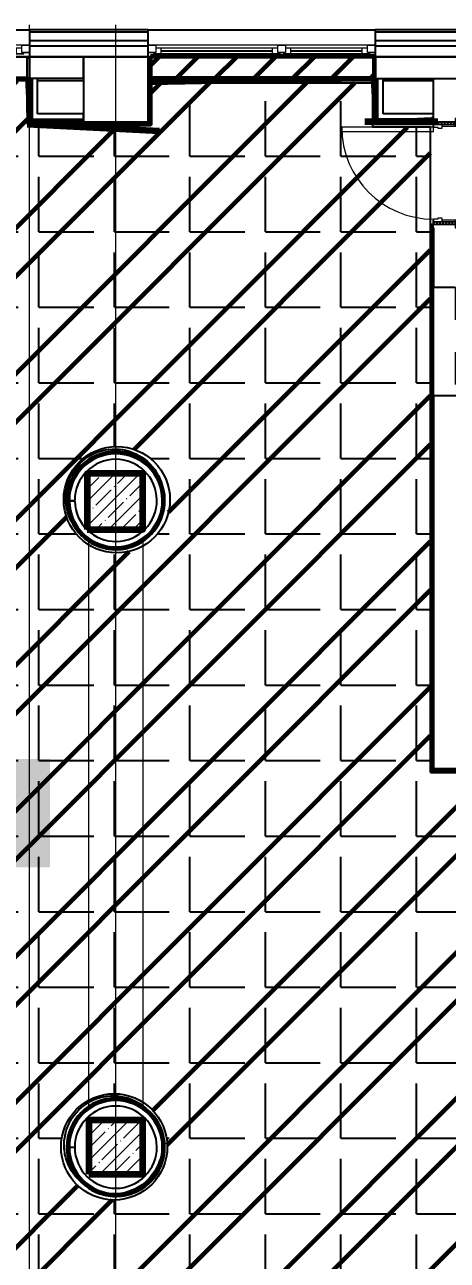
# Model space of a CAD drawing. Header units: millimetres. Extents: x -164500 to 426394, y -51911 to 102118.
# Drawn here: x 47682 to 51592, y 15838 to 27262 of the extents above; entities that cross this region are included whole.
import ezdxf

# ---------------------------------------------------------------- set-up
doc = ezdxf.new("R2010")
doc.units = ezdxf.units.MM
doc.linetypes.add('Штрих короткий', pattern=[600, 300, -300])
doc.layers.add('1.1) плитка  КР1', color=40, linetype='Continuous')
for name, color, linetype, lineweight in [('179 подоконники', 5, 'Continuous', 60), ('196 1-3 этаж гидро изол', 6, 'Continuous', 60), ('384 ПК-3', 30, 'Continuous', 120), ('A-DOOR-2', 7, 'Continuous', 5), ('A-DOOR-FRAM-2', 7, 'Continuous', 5), ('A-FLOR', 7, 'Continuous', 9), ('A-GLAZ', 7, 'Continuous', 9), ('A-GLAZ-1', 7, 'Continuous', 5), ('S-COLS-1', 7, 'Continuous', 5), ('Оси', 7, 'Continuous', 9)]:
    doc.layers.add(name, color=color, linetype=linetype, lineweight=lineweight)
for name, color, linetype, lineweight, true_color in [('A-DOOR-1', 7, 'Continuous', 5, 0xc0c0c0), ('A-DOOR-7', 7, 'Штрих короткий', 5, 0xc0c0c0), ('A-DOOR-FRAM-1', 7, 'Continuous', 5, 0xc0c0c0)]:
    doc.layers.add(name, color=color, linetype=linetype, lineweight=lineweight, true_color=true_color)
doc.styles.add('СПДС', font='ГОСТ тип А.ttf', dxfattribs={"width": 0.9})

# ---------------------------------------------------------------- blocks, each defined once
blk = doc.blocks.new('BSC_Колонна _Прямоугольная - 500х500-22732503-Объем проектирования 1 этажа')
at = {"layer": 'S-COLS-1'}
h = blk.add_hatch(dxfattribs=at)
h.set_pattern_fill('FP_105', color=256, style=0, pattern_type=2)
h.set_pattern_definition([(45, (-48460, -17020), (-114.04925, 114.04925), []), (45, (-48345.95, -17020), (-114.04925, 114.04925), [201.613, -40.323, 6.706, -33.617])])
h.paths.add_polyline_path([(-200, -250), (250, -250), (250, 250), (-250, 250), (-250, -250)])
for p, q in [((250, 250), (-250, 250)), ((-250, 250), (-250, -250)), ((250, -250), (250, 250)), ((-250, -250), (250, -250))]:
    blk.add_line(p, q, dxfattribs=at)
blk = doc.blocks.new('BSC_Колонна _Прямоугольная - 500х500-V89-Объем проектирования 1 этажа')
at = {"layer": 'S-COLS-1'}
h = blk.add_hatch(dxfattribs=at)
h.set_pattern_fill('FP_107', color=256, style=0, pattern_type=2)
h.set_pattern_definition([(45, (-48460, -23000), (-114.04925, 114.04925), []), (45, (-48345.95, -23000), (-114.04925, 114.04925), [201.613, -40.323, 6.706, -33.617])])
h.paths.add_polyline_path([(215, -250), (250, -250), (250, 250), (-250, 250), (-250, -250), (189, -250)])
for p, q in [((250, 250), (-250, 250)), ((-250, 250), (-250, -250)), ((250, -250), (250, 250)), ((-250, -250), (250, -250))]:
    blk.add_line(p, q, dxfattribs=at)
blk = doc.blocks.new('120_Окно_СКБ_2Ст - 120_Окно_СКБ_2Ст 3100х2500 _мал_створка слева_-22273855-Объем проектирования 1 этажа')
at = {"layer": 'A-GLAZ'}
for p, q in [((-1550, -75), (-1550, -5)), ((-1550, -5), (-1480, -5)), ((-1480, -75), (-1550, -75)), ((-1480, -75), (-1500, -75)), ((-1500, -75), (-1500, -85)), ((-1500, -85), (670, -85)), ((670, -85), (-1500, -85)), ((-1480, -5), (-1480, -75)), ((650, -35), (-1480, -35)), ((-1480, -35), (-1480, -75)), ((-1430, -85), (-1430, -35)), ((600, -85), (600, -35)), ((650, -75), (650, -5)), ((650, -5), (720, -5)), ((650, -75), (650, -35)), ((720, -75), (650, -75)), ((670, -75), (650, -75)), ((670, -85), (670, -75)), ((720, -75), (700, -75)), ((700, -75), (700, -85)), ((700, -85), (1500, -85)), ((1500, -85), (700, -85)), ((720, -5), (720, -75)), ((1480, -35), (720, -35)), ((720, -35), (720, -75)), ((770, -85), (770, -35)), ((1430, -85), (1430, -35)), ((1480, -75), (1480, -5)), ((1480, -5), (1550, -5)), ((1480, -75), (1480, -35)), ((1550, -75), (1480, -75)), ((1500, -75), (1480, -75)), ((1500, -85), (1500, -75)), ((1550, -5), (1550, -75))]:
    blk.add_line(p, q, dxfattribs=at)
at = {"layer": 'A-GLAZ-1'}
for p, q in [((1550, -5), (-1550, -5)), ((-1550, -75), (-1500, -75)), ((-1430, -55), (600, -55)), ((600, -65), (-1430, -65)), ((670, -75), (700, -75)), ((770, -55), (1430, -55)), ((1430, -65), (770, -65)), ((1500, -75), (1550, -75))]:
    blk.add_line(p, q, dxfattribs=at)
blk = doc.blocks.new('120_Окно_СКБ_2Ст - 120_Окно_СКБ_2Ст 2100х2400 _мал створка справа_-19092174-Объем проектирования 1 этажа')
at = {"layer": 'A-GLAZ'}
for p, q in [((-1050, -75), (-1050, -5)), ((-1050, -5), (-980, -5)), ((-980, -75), (-1050, -75)), ((-980, -75), (-1000, -75)), ((-1000, -75), (-1000, -85)), ((-1000, -85), (170, -85)), ((170, -85), (-1000, -85)), ((-980, -5), (-980, -75)), ((150, -35), (-980, -35)), ((-980, -35), (-980, -75)), ((-930, -85), (-930, -35)), ((100, -85), (100, -35)), ((150, -75), (150, -5)), ((150, -5), (220, -5)), ((150, -75), (150, -35)), ((220, -75), (150, -75)), ((170, -75), (150, -75)), ((170, -85), (170, -75)), ((220, -75), (200, -75)), ((200, -75), (200, -85)), ((200, -85), (1000, -85)), ((1000, -85), (200, -85)), ((220, -5), (220, -75)), ((980, -35), (220, -35)), ((220, -35), (220, -75)), ((270, -85), (270, -35)), ((930, -85), (930, -35)), ((980, -75), (980, -5)), ((980, -5), (1050, -5)), ((980, -75), (980, -35)), ((1050, -75), (980, -75)), ((1000, -75), (980, -75)), ((1000, -85), (1000, -75)), ((1050, -5), (1050, -75))]:
    blk.add_line(p, q, dxfattribs=at)
at = {"layer": 'A-GLAZ-1'}
for p, q in [((1050, -5), (-1050, -5)), ((-1050, -75), (-1000, -75)), ((-930, -55), (100, -55)), ((100, -65), (-930, -65)), ((170, -75), (200, -75)), ((270, -55), (930, -55)), ((930, -65), (270, -65)), ((1000, -75), (1050, -75))]:
    blk.add_line(p, q, dxfattribs=at)
blk = doc.blocks.new('110_Дверь_СКБ_1Ст_Внутренняя1 - Д-26л 950х2100 EIW30-32941023-Объем проектирования 1 этажа')
at = {"layer": 'A-DOOR-2'}
h = blk.add_hatch(dxfattribs=at)
h.set_pattern_fill('FP_33', color=256, style=0, pattern_type=2)
h.set_pattern_definition([(135, (1826.41, 164.685), (-14.14214, -14.14214), []), (225, (1826.41, 164.685), (14.14214, -14.14214), [])])
h.paths.add_polyline_path([(462.5, 100), (462.5, -100), (487.5, -100), (487.5, 100), (479.8, 100)])
at = {"layer": 'A-DOOR-FRAM-2'}
h = blk.add_hatch(dxfattribs=at)
h.set_pattern_fill('FP_34', color=256, style=0, pattern_type=2)
h.set_pattern_definition([(45, (-296.384, 164.685), (-14.1421, 14.1421), []), (135, (-296.384, 164.685), (-14.1421, -14.1421), [])])
h.paths.add_polyline_path([(-462.5, 100), (-462.5, -100), (-437.5, -100), (-437.5, 100), (-446.3, 100)])
at = {"layer": 'A-DOOR-1'}
for p, q in [((437.5, 950), (397.5, 950)), ((397.5, 950), (397.5, 100)), ((437.5, 100), (437.5, 950)), ((397.5, 100), (437.5, 100))]:
    blk.add_line(p, q, dxfattribs=at)
blk.add_arc((437.5, 100), 850, 90, 180, dxfattribs=at)
at = {"layer": 'A-DOOR-FRAM-1'}
for p, q in [((-422.5, 108), (-492.5, 108)), ((-492.5, 108), (-492.5, 100)), ((-492.5, 100), (-422.5, 100)), ((-437.5, 100), (-462.5, 100)), ((-462.5, 100), (-462.5, -100)), ((-412.5, 100), (-437.5, 100)), ((-437.5, 100), (-437.5, 20)), ((-437.5, -100), (-437.5, 100)), ((-422.5, 100), (-437.5, 100)), ((-437.5, 100), (-437.5, 99)), ((-437.5, 99), (-422.5, 99)), ((-437.5, 20), (-402.5, 20)), ((-422.5, 20), (-437.5, 20)), ((-437.5, 20), (-437.5, -100)), ((-422.5, 100), (-422.5, 108)), ((-422.5, 99), (-422.5, 100)), ((-422.5, -100), (-422.5, 20)), ((-412.5, 60), (-412.5, 100)), ((-402.5, 60), (-412.5, 60)), ((-402.5, 20), (-402.5, 60)), ((437.5, 60), (427.5, 60)), ((427.5, 60), (427.5, 20)), ((427.5, 20), (462.5, 20)), ((437.5, 100), (437.5, 60)), ((462.5, 100), (437.5, 100)), ((517.5, 108), (447.5, 108)), ((447.5, 108), (447.5, 100)), ((462.5, 100), (447.5, 100)), ((447.5, 100), (447.5, 99)), ((447.5, 100), (517.5, 100)), ((447.5, 99), (462.5, 99)), ((462.5, 20), (447.5, 20)), ((447.5, 20), (447.5, -100)), ((462.5, 20), (462.5, 100)), ((487.5, 100), (462.5, 100)), ((462.5, 100), (462.5, -100)), ((462.5, 99), (462.5, 100)), ((462.5, -100), (462.5, 20)), ((487.5, -100), (487.5, 100)), ((517.5, 100), (517.5, 108)), ((-422.5, -100), (-492.5, -100)), ((-492.5, -100), (-492.5, -108)), ((-492.5, -108), (-422.5, -108)), ((-462.5, -100), (-437.5, -100)), ((-437.5, -100), (-422.5, -100)), ((-422.5, -108), (-422.5, -100)), ((447.5, -100), (462.5, -100)), ((517.5, -100), (447.5, -100)), ((447.5, -100), (447.5, -108)), ((447.5, -108), (517.5, -108)), ((462.5, -100), (487.5, -100)), ((517.5, -108), (517.5, -100))]:
    blk.add_line(p, q, dxfattribs=at)
blk = doc.blocks.new('DOR_Проход в стене_Прямоугольный - 1000x1500-23441848-Объем проектирования 1 этажа')
at = {"layer": 'A-DOOR-7'}
for p, q in [((500, 100), (-500, 100)), ((500, -100), (-500, -100))]:
    blk.add_line(p, q, dxfattribs=at)

msp = doc.modelspace()

# ---------------------------------------------------------------- hatches: boundary and pattern name
at = {"layer": '1.1) плитка  КР1'}
h = msp.add_hatch(dxfattribs=at)
h.set_pattern_fill('ANGLE', color=256, scale=100)
h.set_pattern_definition([(0, (42224.7, 26743.94), (0, 698.5), [508, -190.5]), (90, (42224.7, 26743.94), (-698.5, 4e-14), [508, -190.5])])
h.paths.add_polyline_path([(54824.702, 12184.438), (54834.702, 11783.938), (56619.963, 11784.938), (56619.963, 15695.731), (57414.702, 15695.731), (57386.702, 18691.938), (57966.702, 18821.523), (57966.702, 20355.938), (51436.702, 20355.938), (51436.702, 26313.938), (50903.702, 26313.938), (50903.702, 26722.938), (48844.702, 26743.938), (48845.702, 26343.438), (47749.702, 26343.438), (47724.702, 26363.938), (47703.702, 26742.938), (42845.702, 26742.938), (42845.702, 26363.938), (42465.702, 26343.938), (42465.702, 26063.938), (42224.702, 26038.938), (42224.702, 24363.938), (42444.702, 24363.938), (42527.875, 23183.938), (42845.702, 23184.938), (42845.702, 21962.938), (42465.702, 21962.938), (42465.702, 20164.938), (42824.702, 20164.938), (42845.702, 19563.938), (42465.702, 19562.938), (42465.702, 17764.938), (42845.702, 17764.938), (42845.702, 16542.938), (42465.702, 16542.938), (42465.702, 14971.895), (45995.724, 14966.395), (46024.702, 11803.938), (48203.702, 11773.938), (48203.702, 12184.938), (48845.702, 12184.938), (48895.702, 11803.938), (51723.702, 11803.938), (51723.702, 12163.938), (52422.44, 12184.938), (52378.571, 11763.938), (54214.702, 11783.938), (54214.702, 12225.418), (54832.702, 12225.418)])
edge = h.paths.add_edge_path(flags=16)
edge.add_arc((48509.596, 16886.524), 491.712, 0, 360)
edge = h.paths.add_edge_path(flags=16)
edge.add_arc((54504.756, 16876.517), 491.712, 0, 360)
edge = h.paths.add_edge_path(flags=16)
edge.add_arc((48534.113, 22870.242), 491.712, 0, 360)
at = {"layer": '179 подоконники'}
h = msp.add_hatch(dxfattribs=at)
h.set_pattern_fill('ANSI31', color=256, scale=80)
h.set_pattern_definition([(45, (133102.93, 54029), (-179.6051, 179.6051), [])])
h.paths.add_polyline_path([(48844.511, 26971.938), (50916.511, 26971.938), (50916.511, 26763.938), (48844.511, 26763.938)])
at = {"layer": '196 1-3 этаж гидро изол'}
h = msp.add_hatch(dxfattribs=at)
h.set_pattern_fill('ANSI32', color=256, scale=100)
h.set_pattern_definition([(45, (42224.7, 26743.9), (-673.52, 673.52), []), (45, (42673.7, 26743.9), (-673.52, 673.52), [])])
h.paths.add_polyline_path([(54824.702, 12184.438), (54834.702, 11783.938), (56619.963, 11784.938), (56619.963, 15695.731), (57414.702, 15695.731), (57386.702, 18691.938), (57966.702, 18821.523), (57966.702, 20355.938), (51436.702, 20355.938), (51436.702, 26313.938), (50903.702, 26313.938), (50903.702, 26722.938), (48844.702, 26743.938), (48845.702, 26343.438), (47749.702, 26343.438), (47724.702, 26363.938), (47703.702, 26742.938), (42845.702, 26742.938), (42845.702, 26363.938), (42465.702, 26343.938), (42465.702, 26063.938), (42224.702, 26038.938), (42224.702, 24363.938), (42444.702, 24363.938), (42527.875, 23183.938), (42845.702, 23184.938), (42845.702, 21962.938), (42465.702, 21962.938), (42465.702, 20164.938), (42824.702, 20164.938), (42845.702, 19563.938), (42465.702, 19562.938), (42465.702, 17764.938), (42845.702, 17764.938), (42845.702, 16542.938), (42465.702, 16542.938), (42465.702, 14971.895), (45995.724, 14966.395), (46024.702, 11803.938), (48203.702, 11773.938), (48203.702, 12184.938), (48845.702, 12184.938), (48895.702, 11803.938), (51723.702, 11803.938), (51723.702, 12163.938), (52422.44, 12184.938), (52378.571, 11763.938), (54214.702, 11783.938), (54214.702, 12225.418), (54832.702, 12225.418)])
edge = h.paths.add_edge_path(flags=16)
edge.add_arc((48509.596, 16886.524), 491.712, 0, 360)
edge = h.paths.add_edge_path(flags=16)
edge.add_arc((54504.756, 16876.517), 491.712, 0, 360)
edge = h.paths.add_edge_path(flags=16)
edge.add_arc((48534.113, 22870.242), 491.712, 0, 360)

# ---------------------------------------------------------------- linework, layer by layer
for p, q in [((44624.702, 27213.938), (47724.702, 27213.938)), ((48824.702, 27213.938), (47724.702, 27213.938)), ((47724.702, 27213.938), (47724.702, 27193.938)), ((47724.702, 27193.938), (47724.702, 26963.938)), ((48824.702, 27193.938), (47724.702, 27193.938)), ((48824.702, 27193.938), (48824.702, 27213.938)), ((48824.702, 27213.938), (50924.702, 27213.938)), ((48824.702, 26963.938), (48824.702, 27193.938)), ((51824.702, 27213.938), (50924.702, 27213.938)), ((50924.702, 27213.938), (50924.702, 27193.938)), ((50924.702, 27193.938), (50924.702, 26963.938)), ((51824.702, 27193.938), (50924.702, 27193.938)), ((48824.702, 27113.938), (47724.702, 27113.938)), ((51824.702, 27113.938), (50924.702, 27113.938)), ((47724.702, 26963.938), (44644.702, 26963.938)), ((44644.702, 26963.938), (47724.702, 26963.938)), ((48824.702, 27063.938), (47724.702, 27063.938)), ((48224.702, 26963.938), (47724.702, 26963.938)), ((47724.702, 26963.938), (48824.702, 26963.938)), ((47724.702, 26963.938), (47724.702, 26363.938)), ((48224.702, 26763.938), (48224.702, 26963.938)), ((48824.702, 26963.938), (48224.702, 26963.938)), ((48224.702, 26963.938), (48224.702, 26763.938)), ((48824.702, 26363.938), (48824.702, 26963.938)), ((50924.702, 26963.938), (48824.702, 26963.938)), ((48824.702, 26963.938), (48824.702, 26763.938)), ((48844.702, 26963.938), (50904.702, 26963.938)), ((48844.702, 26763.938), (48844.702, 26963.938)), ((48845.702, 26763.938), (48845.702, 26963.938)), ((50903.702, 26963.938), (50903.702, 26763.938)), ((50904.702, 26963.938), (50904.702, 26763.938)), ((51824.702, 27063.938), (50924.702, 27063.938)), ((51824.702, 26963.938), (50924.702, 26963.938)), ((50924.702, 26963.938), (51824.702, 26963.938)), ((50924.702, 26362.938), (50924.702, 26963.938)), ((50924.702, 26763.938), (50924.702, 26963.938)), ((47704.702, 26951.938), (47703.702, 26951.938)), ((47703.702, 26951.938), (47703.702, 26763.938)), ((47724.702, 26951.938), (47704.702, 26951.938)), ((47704.702, 26763.938), (47704.702, 26951.938)), ((47704.702, 26743.938), (42845.702, 26743.938)), ((47703.702, 26742.938), (44624.702, 26742.938)), ((44645.702, 26763.938), (47703.702, 26763.938)), ((47703.702, 26763.938), (47704.702, 26763.938)), ((47703.702, 26742.938), (47703.702, 26343.438)), ((47704.702, 26742.938), (47703.702, 26742.938)), ((47704.702, 26449.059), (47704.702, 26763.938)), ((48224.702, 26763.938), (47704.702, 26763.938)), ((47737.202, 26763.938), (47737.202, 26376.438)), ((47749.702, 26763.938), (47749.702, 26388.938)), ((47799.702, 26438.938), (47799.702, 26763.938)), ((48224.702, 26743.938), (47799.702, 26743.938)), ((48224.702, 26763.938), (48224.702, 26363.938)), ((48824.702, 26763.938), (48844.702, 26763.938)), ((48824.702, 26743.938), (48824.702, 26363.938)), ((48844.702, 26743.938), (48824.702, 26743.938)), ((48844.702, 26763.938), (48845.702, 26763.938)), ((50904.702, 26743.938), (48844.702, 26743.938)), ((48844.702, 26743.938), (48844.702, 26714.26)), ((50903.702, 26763.938), (50904.702, 26763.938)), ((50904.702, 26763.938), (51824.702, 26763.938)), ((50904.702, 26342.938), (50904.702, 26763.938)), ((50904.702, 26763.938), (50924.702, 26763.938)), ((50937.202, 26375.438), (50937.202, 26763.938)), ((50949.702, 26387.938), (50949.702, 26763.938)), ((50999.702, 26437.938), (50999.702, 26763.938)), ((51464.702, 26743.938), (50999.702, 26743.938)), ((51464.702, 26393.938), (51464.702, 26763.938)), ((48845.702, 26722.938), (48845.702, 26723.938)), ((48845.702, 26343.438), (48845.702, 26722.938)), ((50903.702, 26722.938), (48845.702, 26722.938)), ((50903.702, 26722.938), (50903.702, 26341.938)), ((50904.702, 26722.938), (50903.702, 26722.938)), ((48224.702, 26438.938), (47799.702, 26438.938)), ((48224.702, 26363.938), (48224.702, 26438.938)), ((51464.702, 26437.938), (50999.702, 26437.938)), ((51464.702, 26401.438), (51444.702, 26401.438)), ((51444.702, 26401.438), (51444.702, 26387.938)), ((51464.702, 26393.938), (51464.702, 26437.938)), ((47703.702, 26343.438), (47704.702, 26343.438)), ((47704.702, 26343.438), (47704.702, 26343.938)), ((47724.702, 26363.938), (48824.702, 26363.938)), ((47737.202, 26376.438), (48224.702, 26376.438)), ((47749.702, 26388.938), (48224.702, 26388.938)), ((48224.702, 26363.938), (48824.702, 26363.938)), ((48844.702, 26343.938), (48844.702, 26343.438)), ((48844.702, 26343.438), (48845.702, 26343.438)), ((50903.702, 26341.938), (51444.702, 26341.938)), ((50904.702, 26342.938), (51444.702, 26342.938)), ((51456.702, 26362.938), (50924.702, 26362.938)), ((51456.702, 26375.438), (50937.202, 26375.438)), ((51456.702, 26387.938), (50949.702, 26387.938)), ((51444.702, 26342.938), (51444.702, 26362.938)), ((51444.702, 26341.938), (51444.702, 26342.938)), ((51444.702, 25413.938), (51436.702, 25413.938)), ((51436.702, 25413.938), (51436.702, 24833.938)), ((51444.702, 25413.938), (51444.702, 24833.938)), ((51464.702, 25383.938), (51464.702, 24833.938)), ((51436.702, 24833.938), (51444.702, 24833.938)), ((51436.702, 23833.938), (51436.702, 24833.938)), ((51444.702, 24833.938), (51664.702, 24833.938)), ((51444.702, 23833.938), (51444.702, 24833.938)), ((51464.702, 23833.938), (51464.702, 24833.938)), ((51444.702, 23833.938), (51436.702, 23833.938)), ((51436.702, 23833.938), (51436.702, 20355.938)), ((51444.702, 23833.938), (55914.702, 23833.938)), ((51444.702, 23833.938), (51444.702, 20363.938)), ((51464.702, 23833.938), (51464.702, 20383.938)), ((48069.702, 22863.938), (48144.702, 22863.938)), ((48144.771, 22856.695), (48069.784, 22855.265)), ((48957.748, 22724.309), (48956.795, 22724.613)), ((48957.131, 22725.659), (48958.084, 22725.357)), ((51436.702, 20355.938), (57966.702, 20355.938)), ((57974.702, 20363.938), (51444.702, 20363.938)), ((51464.702, 20383.938), (57994.702, 20383.938)), ((48069.702, 16883.938), (48144.702, 16883.938)), ((48144.711, 16881.244), (48069.713, 16880.713))]:
    msp.add_line(p, q)
at = {"flags": 128}
for points in [[(48947.885, 22746.043, -0.000605089), (48947.546, 22744.995, -0.85017845), (48060.302, 22878.787, -0.003570181), (48060.271, 22885.278, -0.001198625), (48060.281, 22887.458, -1.16346605)], [(48933.851, 16766.069, -0.000605006), (48933.512, 16765.022, -0.73057036), (48067.423, 16767.055, -0.076797923), (48046.232, 16904.247, -0.000576517), (48046.233, 16905.295, -0.001198696), (48046.243, 16907.475, -1.163452185)]]:
    msp.add_lwpolyline(points, format="xyb", close=True, dxfattribs=at)
for centre, radius, start, end in [((48524.702, 22863.938), 455, 181.0921771, 180), ((48524.702, 22862.487), 454.56, 342.4416749, 179.9986127), ((48524.702, 22862.487), 453.56, 342.4416749, 179.9986127), ((48524.702, 22863.938), 442.5, 181.0921771, 180), ((48524.702, 22863.938), 430, 181.0921771, 180), ((48524.702, 22863.938), 380, 181.0921771, 180), ((48524.702, 22862.498), 454.56, 180.0000015, 342.3015613), ((48524.702, 22862.498), 453.56, 180.0000015, 342.3015613), ((48524.702, 16883.938), 455, 180.4061423, 180), ((48524.702, 16882.487), 454.56, 22.8000675, 179.9986127), ((48524.702, 16882.487), 453.56, 342.441771, 179.9986127), ((48524.702, 16883.938), 442.5, 180.4061423, 180), ((48524.702, 16883.938), 430, 180.4061423, 180), ((48524.702, 16883.938), 380, 180.4061423, 180), ((48524.702, 16883.938), 454, 342.2672097, 22.6312824), ((48524.702, 16882.498), 454.56, 180.0000015, 342.3014662), ((48524.702, 16882.498), 453.56, 180.0000015, 270), ((48524.702, 16883.938), 455, 270, 342.1287444)]:
    msp.add_arc(centre, radius, start, end)
at = {"layer": '1.1) плитка  КР1'}
msp.add_lwpolyline([(57414.702, 15695.731), (57386.702, 18691.938), (57966.702, 18821.523), (57966.702, 20355.938), (51436.702, 20355.938), (51436.702, 26313.938), (50903.702, 26313.938), (50903.702, 26722.938), (48844.702, 26743.938), (48845.702, 26343.438), (47749.702, 26343.438), (47724.702, 26363.938), (47703.702, 26742.938), (42845.702, 26742.938)], dxfattribs=at)
for centre in [(48534.113, 22870.242), (48509.596, 16886.524)]:
    msp.add_circle(centre, 491.712, dxfattribs=at)
at = {"layer": '179 подоконники'}
msp.add_lwpolyline([(48844.511, 26971.938), (50916.511, 26971.938), (50916.511, 26763.938), (48844.511, 26763.938)], close=True, dxfattribs=at)
at = {"layer": '196 1-3 этаж гидро изол'}
for points in [[(45995.724, 14967.395), (42465.702, 14966.395), (42444.702, 16466.951), (42845.702, 16466.951), (42845.702, 17688.938), (42444.702, 17738.938), (42444.702, 19588.938), (42799.702, 19588.938), (42799.702, 20088.938), (42465.702, 20138.938), (42465.702, 21988.938), (42799.702, 21988.938), (42824.702, 23163.938), (42465.702, 23163.938), (42424.702, 26363.938), (42824.702, 26363.938), (42824.702, 26763.938), (47703.702, 26763.938), (47724.702, 26343.938), (48844.702, 26343.438), (48844.702, 26723.938), (50903.702, 26763.938), (50924.702, 26362.938), (51444.702, 26387.938)], [(51444.702, 25383.938), (51444.702, 20355.938), (57974.702, 20363.938), (57966.702, 18691.938), (57414.702, 18691.938), (57414.702, 15737.731), (56611.963, 15737.731), (56611.963, 11784.938), (54834.702, 11784.938), (54834.702, 12183.938), (54216.702, 12163.938), (54224.702, 11763.938), (52378.571, 11783.938), (52403.571, 12151.438), (51849.702, 12088.938), (51849.702, 11803.938)]]:
    msp.add_lwpolyline(points, dxfattribs=at)
at = {"layer": '384 ПК-3'}
for points in [[(47703.702, 26342.938), (48927.363, 26279.779)], [(50829.25, 26365.701), (51504.702, 26365.701)]]:
    msp.add_lwpolyline(points, dxfattribs=at)
for points in [[(48259.219, 22593.938), (48774.702, 22593.938), (48774.702, 23113.938), (48259.219, 23113.938)], [(48274.702, 16633.938), (48774.702, 16633.938), (48774.702, 17133.938), (48274.702, 17133.938)]]:
    msp.add_lwpolyline(points, close=True, dxfattribs=at)
at = {"layer": 'A-FLOR'}
for p, q in [((42845.702, 26743.938), (47704.702, 26743.938)), ((48844.702, 26723.938), (50904.702, 26723.938)), ((48844.702, 26343.938), (48844.702, 26714.26)), ((50904.702, 26722.938), (50904.702, 26363.938)), ((47704.702, 26449.059), (47704.702, 26343.938)), ((47704.702, 26343.938), (48844.702, 26343.938)), ((51456.702, 25413.938), (51444.702, 25413.938)), ((48254.702, 22598.115), (48254.702, 23129.387)), ((48259.439, 23133.938), (48791.131, 23133.938)), ((48794.702, 23129.911), (48794.702, 22597.275)), ((48791.854, 22593.938), (48259.219, 22593.938)), ((48274.702, 22579.619), (48274.702, 22613.938)), ((48274.702, 22613.938), (48774.702, 22613.938)), ((48774.702, 22613.938), (48774.702, 22579.46)), ((48274.702, 17263.769), (48274.702, 22483.455)), ((48774.702, 22483.382), (48774.702, 17263.854)), ((48274.702, 17133.938), (48274.702, 17168.559)), ((48774.702, 17168.715), (48774.702, 17133.938)), ((48774.702, 17133.938), (48274.702, 17133.938))]:
    msp.add_line(p, q, dxfattribs=at)
msp.add_arc((48524.702, 16883.938), 400, 180, 180.4079654, dxfattribs=at)
msp.add_arc((48524.702, 16883.938), 400, 180, 180.4079654, dxfattribs=at)
at = {"layer": 'Оси'}
for points in [[(47724.702, -2042.321), (47724.702, 2957.679), (47724.702, 22262.009), (47724.702, 27262.009)], [(49080.021, -2042.321), (49080.021, -1322.84), (48524.702, -759.518), (48524.702, 4240.482), (48524.702, 22262.009), (48524.702, 27262.009)]]:
    msp.add_lwpolyline(points, dxfattribs=at)

# ---------------------------------------------------------------- block references
at = {"color": 3}
for name, p in [('120_Окно_СКБ_2Ст - 120_Окно_СКБ_2Ст 3100х2500 _мал_створка слева_-22273855-Объем проектирования 1 этажа', (46174.702, 27078.938)), ('120_Окно_СКБ_2Ст - 120_Окно_СКБ_2Ст 2100х2400 _мал створка справа_-19092174-Объем проектирования 1 этажа', (49874.702, 27078.938))]:
    msp.add_blockref(name, p, dxfattribs=at)
at = {"rotation": 89.9999999999999}
msp.add_blockref('110_Дверь_СКБ_1Ст_Внутренняя1 - Д-26л 950х2100 EIW30-32941023-Объем проектирования 1 этажа', (51564.702, 25876.438), dxfattribs=at)
for name, p in [('BSC_Колонна _Прямоугольная - 500х500-V89-Объем проектирования 1 этажа', (48524.702, 22863.938)), ('BSC_Колонна _Прямоугольная - 500х500-22732503-Объем проектирования 1 этажа', (48524.702, 16883.938))]:
    msp.add_blockref(name, p)
at = {"layer": 'A-DOOR-1', "rotation": 89.9999999999999}
msp.add_blockref('DOR_Проход в стене_Прямоугольный - 1000x1500-23441848-Объем проектирования 1 этажа', (51564.702, 24333.938), dxfattribs=at)

# ---------------------------------------------------------------- texts
at = {"insert": (46452.49, 20222.022), "char_height": 500, "width": 1212.1515, "attachment_point": 1, "style": 'СПДС', "bg_fill": 1, "box_fill_scale": 1.5, "bg_fill_color": 7, "bg_fill_true_color": 16777215, "bg_fill_transparency": 0}
msp.add_mtext('1.38', dxfattribs=at)

doc.saveas('drawing.dxf')
